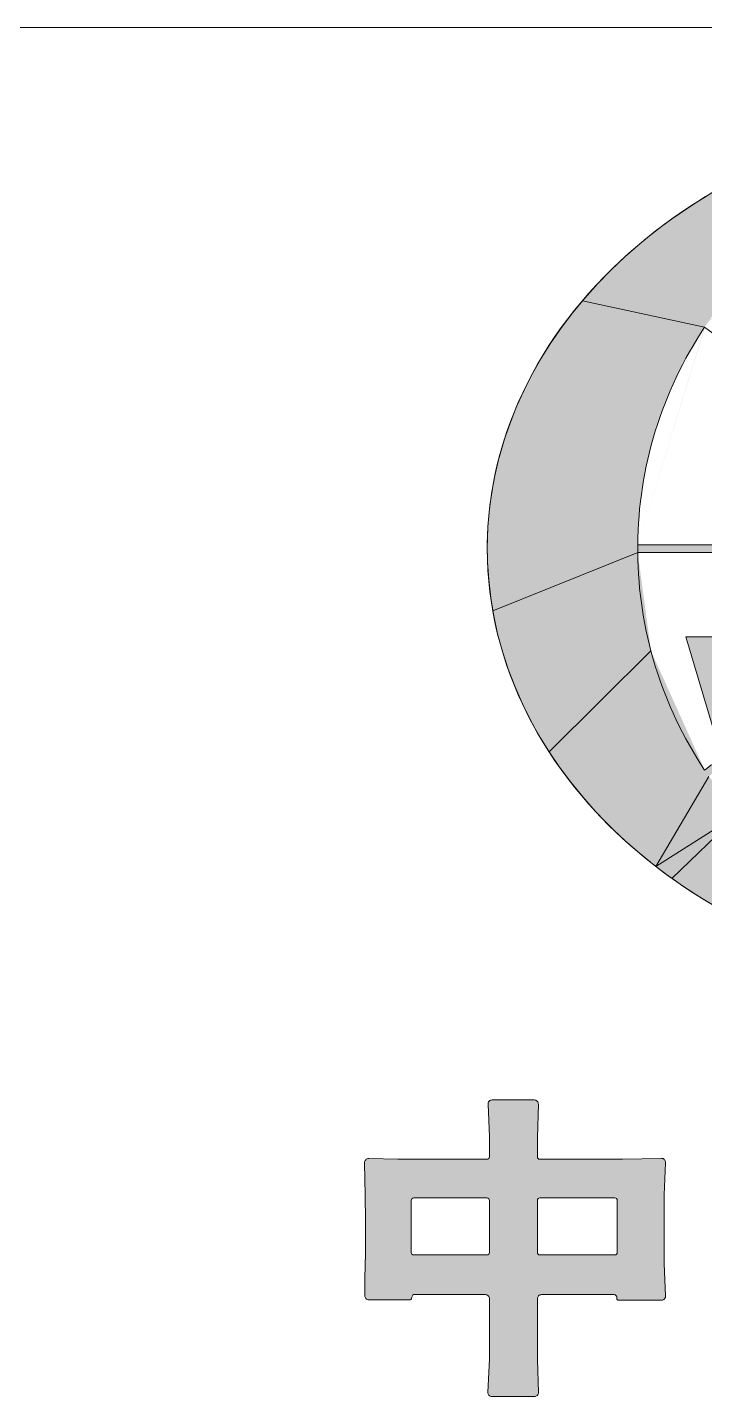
# Model space of a CAD drawing. Extents: x -2876908 to 633791, y -1383861 to 872234.
# Drawn here: x 334916 to 338989, y -1338156 to -1329916 of the extents above; entities that cross this region are included whole.
import ezdxf
from ezdxf.enums import TextEntityAlignment as Align

# ---------------------------------------------------------------- set-up
doc = ezdxf.new("R2010")
doc.units = 0
doc.header["$LTSCALE"] = 5
doc.header["$MEASUREMENT"] = 0
doc.layers.get('0').update_dxf_attribs({"linetype": 'CONTINUOUS', "lineweight": 25})
doc.layers.add('11', color=3, linetype='CONTINUOUS')
doc.layers.add('HFZT', color=5, linetype='CONTINUOUS', lineweight=15)
doc.styles.add('TSSD_NORM', font='tssdeng.shx', dxfattribs={"width": 0.7, "bigfont": 'hztxt.shx'})

# ---------------------------------------------------------------- blocks, each defined once
blk = doc.blocks.new('z')
h = blk.add_hatch(color=256)
h.paths.add_polyline_path([(296786.3, 23772.1), (296665.5, 23772.1, -0.414214), (296653.5, 23784.1), (296653.5, 23813.1), (296653.5, 23816.5), (296653.5, 23823.3), (296653.6, 23825.6), (296653.6, 23826.7), (296653.7, 23829), (296653.9, 23838.2), (296654.1, 23842.9), (296654.3, 23852.1), (296654.4, 23854.4), (296654.4, 23855.5), (296654.5, 23857.8), (296654.5, 23859.9), (296654.5, 23860.9), (296654.5, 23863), (296654.8, 23863), (296654.8, 23865), (296654.8, 23866), (296654.8, 23868.1), (296655.1, 23868.1), (296655.1, 23876.9), (296655.1, 23881.3), (296655.1, 23890.2), (296655.4, 23890.2), (296655.4, 23965.3), (296655.4, 24002.9), (296655.3, 24078), (296652.8, 24172.9, -0.429279), (296665.1, 24185.2), (296750.8, 24183), (296854.3, 24183), (296906, 24183), (297010.9, 24183, 0.414214), (297018.1, 24190.2), (297018.1, 24214.6), (297018.1, 24226), (297018.1, 24249), (297014, 24344, -0.427255), (297026, 24356.5), (297149.1, 24356.3, -0.422529), (297161.1, 24344), (297158.3, 24247), (297158.3, 24190.2, 0.413831), (297165.5, 24183), (297261.9, 24183), (297310.4, 24183), (297407.3, 24183), (297520.6, 24185.6, -0.434193), (297532.9, 24173), (297528.6, 24078.7), (297528.6, 24013.5), (297528.6, 23980.9), (297528.6, 23915.8), (297528.7, 23915.8), (297528.8, 23915.8), (297528.9, 23915.8), (297528.9, 23900.5), (297528.9, 23892.9), (297528.9, 23877.7), (297533, 23783.3, -0.427114), (297521.1, 23770.8), (297408.6, 23770.8), (297408.6, 23770.6), (297408.6, 23770.6), (297408.6, 23770.5), (297404.1, 23770.5), (297401.8, 23770.5), (297393.2, 23770.5), (297391.4, 23772.5), (297390, 23773.6), (297390, 23775.3), (297390, 23775.9), (297390, 23781.3), (297389.3, 23782.5), (297388.7, 23783.7), (297388.1, 23784.4), (297387.7, 23784.7), (297387, 23785.2), (297385.2, 23786.2), (297384.2, 23786.6), (297382.3, 23787.1), (297380.8, 23787.1), (297380, 23787.1), (297252.5, 23787.1), (297170.3, 23787.1, 0.414214), (297158.3, 23775.1), (297158.3, 23692.2), (297158.3, 23660.2), (297158.3, 23596), (297161.2, 23501.2, -0.423847), (297149.1, 23488.8), (297025.3, 23489.1, -0.427862), (297013.4, 23501.7), (297018.1, 23597.9), (297018.1, 23663.5), (297018.1, 23696.3), (297018.1, 23775.1, 0.414214), (297006.1, 23787.1), (297004.3, 23787.1), (297001.6, 23787.1), (296991.2, 23787.1), (296943.8, 23787.1), (296920.1, 23787.1), (296795.6, 23787.1), (296794.9, 23786.9), (296794.3, 23786.4), (296793.7, 23785.5), (296792.2, 23781.5), (296791.6, 23779.4), (296790.4, 23774), (296788.3, 23773)])
h.paths.add_polyline_path([(297165.5, 24070), (297260.4, 24070), (297293.3, 24070), (297384.4, 24070, -0.414214), (297391.6, 24062.8), (297391.6, 23979.3), (297391.6, 23955.6), (297391.6, 23910.2, -0.414214), (297384.4, 23903), (297252.2, 23903), (297165.5, 23903, -0.414214), (297158.3, 23910.2), (297158.3, 23960.2), (297158.3, 23984), (297158.3, 24062.8, -0.414214)], flags=16)
h.paths.add_polyline_path([(297018.1, 24062.5), (297018.1, 23977.7), (297018.1, 23954.8), (297018.1, 23910.5, -0.414214), (297010.9, 23903.3), (296796.7, 23903.3, -0.414214), (296789.5, 23910.5), (296789.5, 23973.4), (296789.5, 24001.2), (296789.5, 24062.5, -0.414214), (296796.7, 24069.7), (297010.9, 24069.7, -0.414214)], flags=16)
blk.add_lwpolyline([(296991.2, 23787.1), (296943.8, 23787.1), (296920.1, 23787.1), (296795.6, 23787.1), (296794.9, 23786.9), (296794.3, 23786.4), (296793.7, 23785.5), (296792.2, 23781.5), (296791.6, 23779.4), (296790.7, 23775.3), (296790, 23774.1), (296789.4, 23773.6), (296788.3, 23773), (296786.3, 23772.1), (296665.5, 23772.1, -0.414214), (296653.5, 23784.1), (296653.5, 23813.1), (296653.5, 23816.5), (296653.5, 23823.3), (296653.6, 23825.6), (296653.6, 23826.7), (296653.7, 23829), (296653.9, 23838.2), (296654.1, 23842.9), (296654.3, 23852.1), (296654.4, 23854.4), (296654.4, 23855.5), (296654.5, 23857.8), (296654.5, 23859.9), (296654.5, 23860.9), (296654.5, 23863), (296654.6, 23863), (296654.7, 23863), (296654.8, 23863), (296654.8, 23865), (296654.8, 23866), (296654.8, 23868.1), (296654.9, 23868.1), (296655, 23868.1), (296655.1, 23868.1), (296655.1, 23876.9), (296655.1, 23881.3), (296655.1, 23890.2), (296655.2, 23890.2), (296655.3, 23890.2), (296655.4, 23890.2), (296655.4, 23965.3), (296655.4, 24002.9), (296655.3, 24078), (296652.8, 24172.9, -0.429279), (296665.1, 24185.2), (296750.8, 24183), (296854.3, 24183), (296906, 24183), (297010.9, 24183, 0.414214), (297018.1, 24190.2), (297018.1, 24214.6), (297018.1, 24226), (297018.1, 24249), (297014, 24344, -0.427255), (297026, 24356.5), (297149.1, 24356.3, -0.422529), (297161.1, 24344), (297158.3, 24247), (297158.3, 24190.2, 0.413831), (297165.5, 24183), (297261.9, 24183), (297310.4, 24183), (297407.3, 24183), (297520.6, 24185.6, -0.434193), (297532.9, 24173), (297528.6, 24078.7), (297528.6, 24013.5), (297528.6, 23980.9), (297528.6, 23915.8), (297528.7, 23915.8), (297528.8, 23915.8), (297528.9, 23915.8), (297528.9, 23900.5), (297528.9, 23892.9), (297528.9, 23877.7), (297533, 23783.3, -0.427114), (297521.1, 23770.8), (297408.6, 23770.8), (297408.6, 23770.6), (297408.6, 23770.6), (297408.6, 23770.5), (297404.1, 23770.5), (297401.8, 23770.5), (297393.2, 23770.5), (297391.4, 23772.5), (297390.8, 23772.9), (297390, 23774), (297390, 23775.3), (297390, 23775.9), (297390, 23781.3), (297389.7, 23781.9), (297389.3, 23782.5), (297388.7, 23783.7), (297388.1, 23784.4), (297387.7, 23784.7), (297387, 23785.2), (297385.2, 23786.2), (297384.2, 23786.6), (297382.3, 23787.1), (297380.8, 23787.1), (297380, 23787.1), (297252.5, 23787.1), (297170.3, 23787.1, 0.414214), (297158.3, 23775.1), (297158.3, 23692.2), (297158.3, 23660.2), (297158.3, 23596), (297161.2, 23501.2, -0.423847), (297149.1, 23488.8), (297025.3, 23489.1, -0.427862), (297013.4, 23501.7), (297018.1, 23597.9), (297018.1, 23663.5), (297018.1, 23696.3), (297018.1, 23775.1, 0.414214), (297006.1, 23787.1), (297004.3, 23787.1), (297001.6, 23787.1), (296991.2, 23787.1)], format="xyb")
for points in [[(297018.1, 23977.7), (297018.1, 24062.5, 0.414214), (297010.9, 24069.7), (296796.7, 24069.7, 0.414214), (296789.5, 24062.5), (296789.5, 24001.2), (296789.5, 23973.4), (296789.5, 23910.5, 0.414214), (296796.7, 23903.3), (297010.9, 23903.3, 0.414214), (297018.1, 23910.5), (297018.1, 23954.8)], [(297391.6, 23910.2), (297391.6, 23955.6), (297391.6, 23979.3), (297391.6, 24062.8, 0.414214), (297384.4, 24070), (297293.3, 24070), (297260.4, 24070), (297165.5, 24070, 0.414214), (297158.3, 24062.8), (297158.3, 23984), (297158.3, 23960.2), (297158.3, 23910.2, 0.414214), (297165.5, 23903), (297252.2, 23903), (297384.4, 23903, 0.414214)]]:
    blk.add_lwpolyline(points, format="xyb", close=True)
for points in [[(297206.3, 23787.1), (297227.9, 23787.1)], [(297013.6, 23505.8), (297013.6, 23503.8)]]:
    blk.add_lwpolyline(points)
blk = doc.blocks.new('dfgdfger')
h = blk.add_hatch(color=5)
h.paths.add_polyline_path([(446862.9, 387048), (446842.6, 387205.9), (445947.5, 387205.9), (446085.9, 386739.9), (446150.6, 386521.8), (446171, 386499.3), (446460.4, 386499.3), (446398.2, 386747.8), (446646.8, 386499.3), (446816.8, 386499.3), (446960.8, 386499.3), (446712.7, 386763.3), (446899.4, 386763.3), (446862.9, 387048)])
h.paths.add_polyline_path([(446339.9, 386980.7), (446324.4, 387023.4), (446540.9, 387023.4), (446552.5, 386980.7)], flags=16)
at = {"layer": 'HFZT'}
h = blk.add_hatch(color=5, dxfattribs=at)
edge = h.paths.add_edge_path()
edge.add_ellipse((447317.1, 387546.5), major_axis=(-2135.7, 0), ratio=0.799523, start_angle=224.752, end_angle=270.3684)
edge.add_line((447303.4, 389254), (447291.7, 389095.1))
edge.add_line((447291.7, 389095.1), (447342.5, 389095.1))
edge.add_ellipse((447317.1, 387546.5), major_axis=(1555.6, 0), ratio=0.995633, start_angle=34.5762, end_angle=89.0656, ccw=False)
edge.add_line((448597.9, 388425.4), (448597.9, 388425.4))
edge.add_line((448597.9, 388425.4), (448614.5, 388401.1))
edge.add_line((448614.5, 388401.1), (448833.8, 388748.7))
edge = h.paths.add_edge_path()
edge.add_ellipse((447317.1, 387546.5), major_axis=(-2135.7, 0), ratio=0.799523, start_angle=270.3684, end_angle=325.9049)
edge.add_line((445548.5, 388503.7), (446019.7, 388401.1))
edge.add_line((446019.7, 388401.1), (446036.3, 388425.4))
edge.add_ellipse((447317.1, 387546.5), major_axis=(-1555.6, 0), ratio=0.995633, start_angle=-89.0656, end_angle=-34.5762, ccw=False)
edge.add_line((447291.7, 389095.1), (447303.4, 389254))
edge = h.paths.add_edge_path()
edge.add_ellipse((447317.1, 387546.5), major_axis=(-1555.6, 0), ratio=0.995633, start_angle=-33.4888, end_angle=-0.5437, ccw=False)
edge.add_line((446019.7, 388401.1), (445548.5, 388503.7))
edge.add_ellipse((447317.1, 387546.5), major_axis=(-2135.7, 0), ratio=0.799523, start_angle=325.9049, end_angle=368.0953)
edge.add_line((445202.7, 387306), (445761.6, 387531.8))
edge.add_line((445761.6, 387531.8), (445761.6, 387561.2))
h = blk.add_hatch(color=5, dxfattribs=at)
h.paths.add_polyline_path([(446505.8, 387561.2), (445761.6, 387561.2), (445761.6, 387531.8), (446505.8, 387531.8)])
h.paths.add_polyline_path([(446535.2, 387561.2), (446505.8, 387561.2), (446505.8, 387531.8), (446535.2, 387531.8)])
h.paths.add_polyline_path([(447181, 387561.2), (446535.2, 387561.2), (446535.2, 387531.8), (447156.7, 387531.8)])
h.paths.add_polyline_path([(448099, 387561.2, 0.070389), (448020.8, 388084.7), (448020.8, 388084.7, -0.07118), (447421.7, 387969), (447421.7, 387998.4, 0.071137), (448012.2, 388112.8), (448039.9, 388122.6, 0.075141), (448597.9, 388425.4), (448614.5, 388401.1, -0.075137), (448048.5, 388094.5, -0.070615), (448128.4, 387561.2), (448099, 387561.2), (448099, 387531.8), (447477.3, 387531.8), (447453.2, 387561.2)])
h = blk.add_hatch(color=5, dxfattribs=at)
edge = h.paths.add_edge_path()
edge.add_ellipse((447317.1, 387546.5), major_axis=(-2135.7, 0), ratio=0.799523, start_angle=368.0953, end_angle=387.3347)
edge.add_line((445419.9, 386762.4), (445812.9, 387151.6))
edge.add_ellipse((447317.1, 387546.5), major_axis=(1555.6, 0), ratio=0.995633, start_angle=180.5437, end_angle=194.7721, ccw=False)
edge.add_line((445761.6, 387531.8), (445202.7, 387306))
h = blk.add_hatch(color=5, dxfattribs=at)
h.paths.add_polyline_path([(446535.2, 387531.8), (446505.8, 387531.8, 0.042722), (446536.2, 387205.9), (446566.1, 387205.9, -0.043395)])
h.paths.add_polyline_path([(446094.7, 386710.2), (446085.9, 386739.9, 0.009487), (446019.7, 386691.9), (446036.3, 386667.5, -0.008515)])
h = blk.add_hatch(color=5, dxfattribs=at)
edge = h.paths.add_edge_path()
edge.add_ellipse((447317.1, 387546.5), major_axis=(1555.6, 0), ratio=0.995633, start_angle=194.7721, end_angle=213.4888, ccw=False)
edge.add_line((445812.9, 387151.6), (445419.9, 386762.4))
edge.add_ellipse((447317.1, 387546.5), major_axis=(-2135.7, 0), ratio=0.799523, start_angle=387.3347, end_angle=405.9323)
edge.add_line((445831.7, 386319.6), (446036.3, 386667.5))
edge.add_line((446036.3, 386667.5), (446019.7, 386691.9))
h = blk.add_hatch(color=5, dxfattribs=at)
edge = h.paths.add_edge_path()
edge.add_ellipse((447317.1, 387546.5), major_axis=(-2135.7, 0), ratio=0.799523, start_angle=405.9323, end_angle=408.2099)
edge.add_line((445893.9, 386273.3), (446150.6, 386521.8))
edge.add_ellipse((447317.1, 387546.5), major_axis=(-1555.6, 0), ratio=0.995633, start_angle=34.5762, end_angle=41.4235, ccw=False)
edge.add_line((446036.3, 386667.5), (446036.3, 386667.5))
edge.add_line((446036.3, 386667.5), (445831.7, 386319.6))
edge = h.paths.add_edge_path(flags=17)
edge.add_ellipse((447317.1, 387546.5), major_axis=(-1555.6, 0), ratio=0.995633, start_angle=34.5762, end_angle=41.4235)
edge.add_ellipse((447317.1, 387546.5), major_axis=(-1555.6, 0), ratio=0.995633, start_angle=34.5762, end_angle=41.4235)
edge = h.paths.add_edge_path(flags=17)
edge.add_ellipse((447317.1, 387546.5), major_axis=(-2135.7, 0), ratio=0.799523, start_angle=405.9323, end_angle=408.2099)
edge.add_ellipse((447317.1, 387546.5), major_axis=(-2135.7, 0), ratio=0.799523, start_angle=405.9323, end_angle=408.2099)
edge = h.paths.add_edge_path(flags=16)
edge.add_ellipse((447317.1, 387546.5), major_axis=(-1555.6, 0), ratio=0.995633, start_angle=34.5762, end_angle=41.4235)
edge.add_ellipse((447317.1, 387546.5), major_axis=(-1555.6, 0), ratio=0.995633, start_angle=34.5762, end_angle=41.4235)
edge = h.paths.add_edge_path(flags=0)
edge.add_ellipse((447317.1, 387546.5), major_axis=(-1555.6, 0), ratio=0.995633, start_angle=34.5762, end_angle=41.4235)
edge.add_ellipse((447317.1, 387546.5), major_axis=(-1555.6, 0), ratio=0.995633, start_angle=34.5762, end_angle=41.4235)
edge = h.paths.add_edge_path(flags=0)
edge.add_ellipse((447317.1, 387546.5), major_axis=(-1555.6, 0), ratio=0.995633, start_angle=34.5762, end_angle=41.4235)
edge.add_ellipse((447317.1, 387546.5), major_axis=(-1555.6, 0), ratio=0.995633, start_angle=34.5762, end_angle=41.4235)
edge = h.paths.add_edge_path(flags=0)
edge.add_ellipse((447317.1, 387546.5), major_axis=(-1555.6, 0), ratio=0.995633, start_angle=34.5762, end_angle=41.4235)
edge.add_ellipse((447317.1, 387546.5), major_axis=(-1555.6, 0), ratio=0.995633, start_angle=34.5762, end_angle=41.4235)
edge = h.paths.add_edge_path(flags=0)
edge.add_ellipse((447317.1, 387546.5), major_axis=(-1555.6, 0), ratio=0.995633, start_angle=34.5762, end_angle=41.4235)
edge.add_ellipse((447317.1, 387546.5), major_axis=(-1555.6, 0), ratio=0.995633, start_angle=34.5762, end_angle=41.4235)
edge = h.paths.add_edge_path(flags=0)
edge.add_ellipse((447317.1, 387546.5), major_axis=(-1555.6, 0), ratio=0.995633, start_angle=34.5762, end_angle=41.4235)
edge.add_ellipse((447317.1, 387546.5), major_axis=(-1555.6, 0), ratio=0.995633, start_angle=34.5762, end_angle=41.4235)
edge = h.paths.add_edge_path(flags=0)
edge.add_ellipse((447317.1, 387546.5), major_axis=(-1555.6, 0), ratio=0.995633, start_angle=34.5762, end_angle=41.4235)
edge.add_ellipse((447317.1, 387546.5), major_axis=(-1555.6, 0), ratio=0.995633, start_angle=34.5762, end_angle=41.4235)
edge = h.paths.add_edge_path(flags=0)
edge.add_ellipse((447317.1, 387546.5), major_axis=(-1555.6, 0), ratio=0.995633, start_angle=34.5762, end_angle=41.4235)
edge.add_ellipse((447317.1, 387546.5), major_axis=(-1555.6, 0), ratio=0.995633, start_angle=34.5762, end_angle=41.4235)
edge = h.paths.add_edge_path(flags=0)
edge.add_ellipse((447317.1, 387546.5), major_axis=(-1555.6, 0), ratio=0.995633, start_angle=34.5762, end_angle=41.4235)
h = blk.add_hatch(color=5, dxfattribs=at)
edge = h.paths.add_edge_path()
edge.add_ellipse((447317.1, 387546.5), major_axis=(-1555.6, 0), ratio=0.995633, start_angle=42.5431, end_angle=56.4659, ccw=False)
edge.add_line((446171, 386499.3), (446108.1, 386138.9))
edge.add_ellipse((447317.1, 387546.5), major_axis=(-2135.7, 0), ratio=0.799523, start_angle=415.521, end_angle=426.7476)
edge.add_line((446474, 385977.6), (446457.7, 386255.5))
edge = h.paths.add_edge_path()
edge.add_line((446171, 386499.3), (446150.6, 386521.8))
edge.add_line((446150.6, 386521.8), (445893.9, 386273.3))
edge.add_ellipse((447317.1, 387546.5), major_axis=(-2135.7, 0), ratio=0.799523, start_angle=408.2099, end_angle=415.521)
edge.add_line((446108.1, 386138.9), (446171, 386499.3))
at = {"layer": '11', "color": 5, "lineweight": 0}
for p, q in [((446505.8, 387561.2), (445761.6, 387561.2)), ((445761.6, 387531.8), (446505.8, 387531.8)), ((446536.2, 387205.9), (445947.5, 387205.9)), ((445947.5, 387205.9), (446085.9, 386739.9))]:
    blk.add_line(p, q, dxfattribs=at)
for centre, start, end in [((447317.1, 390120.2), 232.9594, 250.1472), ((447317.1, 384972.8), 124.8663, 127.0406)]:
    blk.add_arc(centre, 2153.7, start, end, dxfattribs=at)
at = {"layer": 'HFZT', "color": 5}
for p, q in [((446019.7, 388401.1), (445548.5, 388503.7)), ((445761.6, 387561.2), (445761.6, 387531.8)), ((446505.8, 387561.2), (445761.6, 387561.2)), ((446505.8, 387561.2), (445761.6, 387561.2)), ((445761.6, 387531.8), (445202.7, 387306)), ((445761.6, 387531.8), (446505.8, 387531.8)), ((445761.6, 387531.8), (446505.8, 387531.8)), ((446536.2, 387205.9), (445947.5, 387205.9)), ((445947.5, 387205.9), (446085.9, 386739.9)), ((445947.5, 387205.9), (446085.9, 386739.9)), ((446536.2, 387205.9), (445947.5, 387205.9)), ((445812.9, 387151.6), (445419.9, 386762.4)), ((446036.3, 386667.5), (445831.7, 386319.6)), ((445831.7, 386319.6), (446150.6, 386521.8)), ((446150.6, 386521.8), (445893.9, 386273.3))]:
    blk.add_line(p, q, dxfattribs=at)
at = {"layer": 'HFZT', "color": 5, "lineweight": 0}
for p, q in [((446505.8, 387561.2), (445761.6, 387561.2)), ((445761.6, 387531.8), (446505.8, 387531.8)), ((445947.5, 387205.9), (446150.6, 386521.8)), ((446842.6, 387205.9), (445947.5, 387205.9))]:
    blk.add_line(p, q, dxfattribs=at)
for centre, start, end in [((447317.1, 390120.2), 232.9594, 250.1472), ((447317.1, 384972.8), 124.8663, 127.0406)]:
    blk.add_arc(centre, 2153.7, start, end, dxfattribs=at)
at = {"layer": 'HFZT', "color": 5}
for major_axis, ratio, start_param, end_param in [((-2135.7, 0), 0.799523, 3.922662, 9.030892), ((-2135.7, 0), 0.799523, 3.922662, 9.030892), ((-2135.7, 0), 0.799523, 3.922662, 9.030892), ((-2135.7, 0), 0.799523, 3.922662, 9.030892), ((-2135.7, 0), 0.799523, 3.922662, 9.030892), ((-2135.7, 0), 0.799523, 3.922662, 9.030892), ((-2135.7, 0), 0.799523, 3.922662, 9.030892), ((-2135.7, 0), 0.799523, 3.922662, 9.030892), ((-2135.7, 0), 0.799523, 3.922662, 9.030892), ((-2135.7, 0), 0.799523, 3.265865, 9.300506), ((-2135.7, 0), 0.799523, 3.265865, 9.300506), ((-2135.7, 0), 0.799523, 3.265865, 9.300506), ((-2135.7, 0), 0.799523, 3.265865, 9.300506), ((-2135.7, 0), 0.799523, 3.265865, 9.300506), ((-2135.7, 0), 0.799523, 3.265865, 9.300506), ((-1555.6, 0), 0.995633, -0.58449, -0.00949), ((-1555.6, 0), 0.995633, -0.58449, -0.00949), ((-1555.6, 0), 0.995633, -0.58449, -0.00949), ((-1555.6, 0), 0.995633, -0.58449, -0.00949), ((-1555.6, 0), 0.995633, -0.58449, -0.00949), ((-1555.6, 0), 0.995633, -0.58449, -0.00949), ((-1555.6, 0), 0.995633, -0.58449, -0.00949), ((-1555.6, 0), 0.995633, -0.58449, -0.00949), ((-1555.6, 0), 0.995633, -0.58449, -0.00949), ((-1555.6, 0), 0.995633, -0.58449, -0.00949), ((-1555.6, 0), 0.995633, -0.58449, -0.00949), ((-1555.6, 0), 0.995633, -0.58449, -0.00949), ((-1555.6, 0), 0.995633, -0.58449, -0.00949), ((-1555.6, 0), 0.995633, -0.58449, -0.00949), ((-1555.6, 0), 0.995633, -0.58449, -0.00949), ((-1555.6, 0), 0.995633, -0.58449, -0.00949), ((-1555.6, 0), 0.995633, -0.58449, -0.00949), ((-1555.6, 0), 0.995633, -0.58449, -0.00949), ((-1555.6, 0), 0.995633, -0.58449, -0.00949), ((-1555.6, 0), 0.995633, -0.58449, -0.00949), ((-1555.6, 0), 0.995633, -0.58449, -0.00949), ((-1555.6, 0), 0.995633, -0.58449, -0.00949), ((1555.6, 0), 0.995633, 3.151083, 3.726082), ((1555.6, 0), 0.995633, 3.151083, 3.726082), ((1555.6, 0), 0.995633, 3.151083, 3.726082), ((1555.6, 0), 0.995633, 3.151083, 3.726082), ((1555.6, 0), 0.995633, 3.151083, 3.726082), ((1555.6, 0), 0.995633, 3.151083, 3.726082), ((1555.6, 0), 0.995633, 3.151083, 3.726082), ((1555.6, 0), 0.995633, 3.151083, 3.726082), ((1555.6, 0), 0.995633, 3.151083, 3.726082), ((1555.6, 0), 0.995633, 3.151083, 3.726082), ((1555.6, 0), 0.995633, 3.151083, 3.726082), ((1555.6, 0), 0.995633, 3.151083, 3.726082), ((1555.6, 0), 0.995633, 3.151083, 3.726082), ((1555.6, 0), 0.995633, 3.151083, 3.726082), ((1555.6, 0), 0.995633, 3.151083, 3.726082), ((1555.6, 0), 0.995633, 3.151083, 3.726082), ((1555.6, 0), 0.995633, 3.151083, 3.726082), ((1555.6, 0), 0.995633, 3.151083, 3.726082), ((1555.6, 0), 0.995633, 3.151083, 3.726082), ((1555.6, 0), 0.995633, 3.151083, 3.726082), ((1555.6, 0), 0.995633, 3.151083, 3.726082), ((1555.6, 0), 0.995633, 3.151083, 3.726082), ((1555.6, 0), 0.995633, 3.151083, 3.726082), ((1555.6, 0), 0.995633, 3.151083, 3.726082), ((1555.6, 0), 0.995633, 3.151083, 3.726082), ((1555.6, 0), 0.995633, 3.151083, 3.726082)]:
    blk.add_ellipse((447317.1, 387546.5), major_axis=major_axis, ratio=ratio, start_param=start_param, end_param=end_param, dxfattribs=at)
blk = doc.blocks.new('施工设计图框')
at = {"layer": 'HFZT'}
blk.add_line((14.496, 38.5), (-147.504, 38.5), dxfattribs=at)
at = {"layer": 'HFZT', "color": 2, "xscale": 0.003117434214800596, "yscale": 0.003117434214800596, "zscale": 0.003117434214800596}
blk.add_blockref('dfgdfger', (-1505.6, -1175.924), dxfattribs=at)
at = {"layer": 'HFZT', "color": 5, "xscale": 0.004115013172850013, "yscale": 0.004115013172850013, "zscale": 0.004115013172850013}
blk.add_blockref('z', (-1339.984, -74.635), dxfattribs=at)
at = {"layer": 'HFZT', "color": 2, "style": 'TSSD_NORM', "width": 0.7}
for tag, height, p in [('比例尺', 2.5, (7.248, 17.5)), ('图号', 2.5, (-20.49, 3.5)), ('日期', 2.5, (7.248, 3.5)), ('图名', 4, (-76.242, 0.75))]:
    blk.add_attdef(tag, text='', height=height, dxfattribs=at).set_placement(p, align=Align.MIDDLE)

msp = doc.modelspace()

# ---------------------------------------------------------------- block references
at = {"xscale": 500, "yscale": 500, "zscale": 500}
msp.add_blockref('施工设计图框', (396570.084, -1349166.468), dxfattribs=at)

doc.saveas('drawing.dxf')
